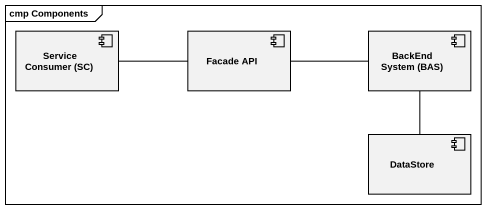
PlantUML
@startuml
mainframe cmp Components
component "Service Consumer (SC)" as Service_Consumer_SC
component "Facade API" as Facade_API
component "BackEnd System (BAS)" as BackEnd_System_BAS
component DataStore
Service_Consumer_SC -right- Facade_API
Facade_API -right- BackEnd_System_BAS
BackEnd_System_BAS -- DataStore
@enduml
